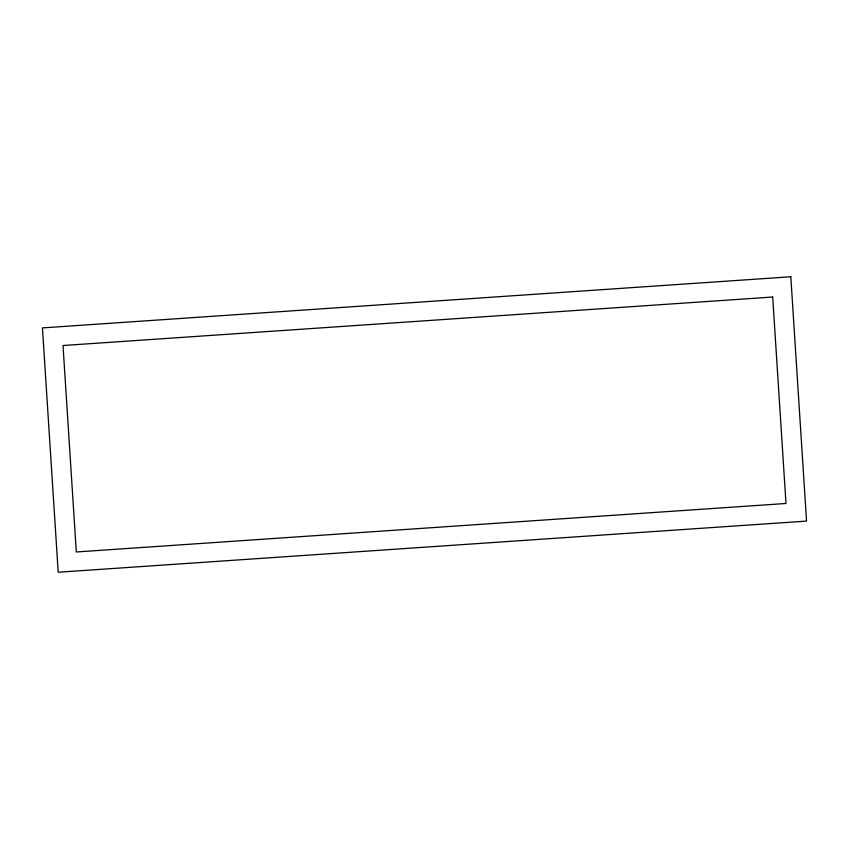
<?xml version="1.0" encoding="UTF-8"?>
<svg xmlns="http://www.w3.org/2000/svg" width="849" height="849" viewBox="0 0 849 849"><rect width="100%" height="100%" fill="white"/><g stroke="black" fill="none" stroke-linecap="round" stroke-linejoin="round"><path stroke-width="1.27" d="M790.801 276.763L42.45 327.905L58.199 572.237L806.55 521.095L790.801 276.763M772.686 297.023L63.006 345.522L76.314 551.977L785.994 503.478L772.686 297.023"/></g></svg>
